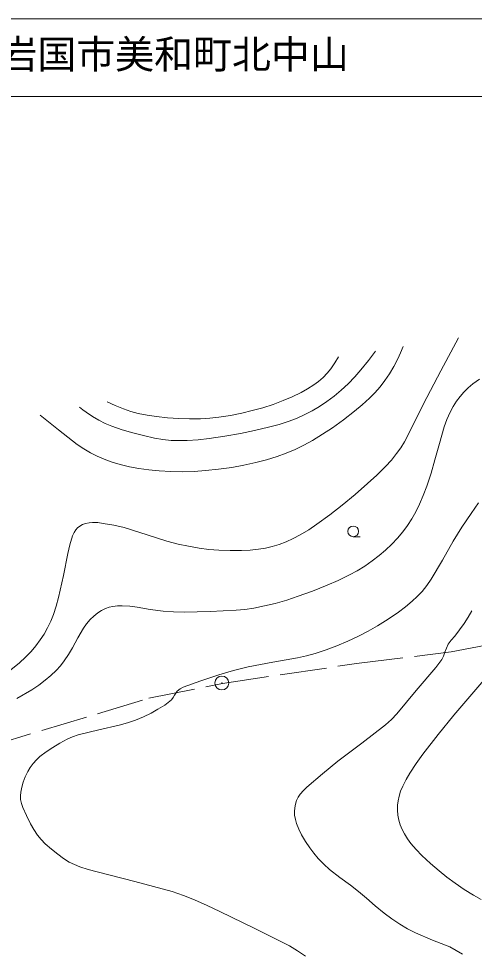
# Model space of a CAD drawing. Units: millimetres, scale not verified. Extents: x 60658 to 700658, y 3130 to 363130.
# Drawn here: x 428293 to 486802, y 242759 to 363130 of the extents above; entities that cross this region are included whole.
import ezdxf
from ezdxf.enums import TextEntityAlignment as Align

# ---------------------------------------------------------------- set-up
doc = ezdxf.new("R2010")
doc.units = ezdxf.units.MM
doc.header["$LTSCALE"] = 1000
doc.linetypes.add('DASHED', pattern=[7.5, 6, -1.5])
doc.layers.add('S-SUV', color=7, linetype='Continuous', lineweight=13)
doc.styles.add('ＭＳ ゴシック', font='')
doc.styles.get('ＭＳ ゴシック').set_extended_font_data('MS Gothic')

msp = doc.modelspace()

# ---------------------------------------------------------------- linework, layer by layer
at = {"layer": 'S-SUV'}
for p, q in [((700658, 363130), (60658, 363130)), ((60658, 353130), (700658, 353130)), ((484782, 322096), (482505, 317874)), ((474112, 320423), (473204, 319191)), ((476967, 319404), (477336, 320188)), ((477336, 320188), (477684, 320983)), ((468893, 318883), (469381, 319681)), ((473204, 319191), (472250, 317997)), ((476459, 318431), (476967, 319404)), ((467903, 317556), (468370, 318131)), ((468370, 318131), (468893, 318883)), ((472250, 317997), (471441, 317084)), ((475902, 317493), (476459, 318431)), ((482505, 317874), (480283, 313628)), ((466815, 316519), (467398, 317029)), ((467398, 317029), (467903, 317556)), ((471441, 317084), (470588, 316212)), ((474706, 315828), (475325, 316638)), ((475325, 316638), (475902, 317493)), ((486634, 316195), (487485, 316811)), ((464557, 315085), (465391, 315545)), ((465391, 315545), (466198, 316059)), ((466198, 316059), (466815, 316519)), ((469713, 315403), (468790, 314630)), ((470588, 316212), (469713, 315403)), ((474040, 315060), (474706, 315828)), ((485464, 315138), (486024, 315685)), ((486024, 315685), (486634, 316195)), ((462264, 314044), (463419, 314535)), ((463419, 314535), (464557, 315085)), ((468790, 314630), (467876, 313941)), ((472402, 313485), (473337, 314341)), ((473337, 314341), (474040, 315060)), ((484537, 313990), (484979, 314585)), ((484979, 314585), (485464, 315138)), ((436522, 312860), (436092, 313189)), ((439671, 313894), (440692, 313409)), ((440692, 313409), (441734, 312981)), ((441734, 312981), (442670, 312669)), ((458294, 312756), (459634, 313129)), ((459634, 313129), (460953, 313556)), ((460953, 313556), (462264, 314044)), ((466927, 313302), (465997, 312747)), ((467876, 313941), (466927, 313302)), ((471423, 312672), (472402, 313485)), ((480283, 313628), (479090, 311173)), ((483706, 312549), (484093, 313282)), ((484093, 313282), (484537, 313990)), ((431032, 312191), (433401, 310276)), ((436950, 312548), (436522, 312860)), ((437751, 312009), (436950, 312548)), ((438581, 311524), (437751, 312009)), ((442670, 312669), (443635, 312411)), ((443635, 312411), (444803, 312170)), ((444803, 312170), (445985, 311988)), ((445985, 311988), (447411, 311831)), ((447411, 311831), (448849, 311732)), ((451625, 311721), (452822, 311795)), ((452822, 311795), (454014, 311930)), ((454014, 311930), (455475, 312155)), ((455475, 312155), (456937, 312441)), ((456937, 312441), (458294, 312756)), ((464054, 311805), (463046, 311422)), ((465040, 312245), (464054, 311805)), ((465997, 312747), (465040, 312245)), ((470019, 311592), (471423, 312672)), ((483293, 311617), (483706, 312549)), ((439409, 311118), (438581, 311524)), ((440266, 310765), (439409, 311118)), ((441595, 310310), (440266, 310765)), ((448849, 311732), (450237, 311696)), ((450237, 311696), (451625, 311721)), ((460371, 310619), (458577, 310193)), ((461723, 310993), (460371, 310619)), ((463046, 311422), (461723, 310993)), ((467318, 309719), (468579, 310560)), ((468579, 310560), (470019, 311592)), ((479090, 311173), (477843, 308743)), ((482316, 308556), (482944, 310680)), ((482944, 310680), (483293, 311617)), ((433401, 310276), (435817, 308401)), ((442938, 309913), (441595, 310310)), ((444320, 309547), (442938, 309913)), ((445711, 309241), (444320, 309547)), ((454784, 309473), (452760, 309175)), ((456778, 309827), (454784, 309473)), ((458577, 310193), (456778, 309827)), ((466037, 308937), (467318, 309719)), ((435817, 308401), (436652, 307835)), ((446784, 309061), (445711, 309241)), ((447863, 308942), (446784, 309061)), ((448909, 308900), (447863, 308942)), ((449946, 308919), (448909, 308900)), ((451354, 309017), (449946, 308919)), ((452760, 309175), (451354, 309017)), ((463790, 307768), (464927, 308326)), ((464927, 308326), (466037, 308937)), ((477843, 308743), (477364, 307973)), ((481747, 306421), (482316, 308556)), ((436652, 307835), (437527, 307316)), ((437527, 307316), (438372, 306890)), ((461472, 306871), (462638, 307290)), ((462638, 307290), (463790, 307768)), ((476835, 307235), (476151, 306400)), ((477364, 307973), (476835, 307235)), ((438372, 306890), (439254, 306513)), ((439254, 306513), (440274, 306148)), ((440274, 306148), (441325, 305836)), ((441325, 305836), (442507, 305549)), ((455643, 305464), (457192, 305747)), ((457192, 305747), (458740, 306090)), ((458740, 306090), (460115, 306452)), ((460115, 306452), (461472, 306871)), ((476151, 306400), (475412, 305594)), ((481248, 304718), (481747, 306421)), ((442507, 305549), (443698, 305322)), ((443698, 305322), (445016, 305133)), ((445016, 305133), (446350, 305003)), ((446350, 305003), (447819, 304924)), ((447819, 304924), (449302, 304904)), ((449302, 304904), (450804, 304949)), ((450804, 304949), (452301, 305054)), ((452301, 305054), (453970, 305228)), ((453970, 305228), (455643, 305464)), ((475412, 305594), (474271, 304462)), ((480691, 303031), (481248, 304718)), ((473093, 303378), (471488, 301983)), ((474271, 304462), (473093, 303378)), ((480258, 301870), (480691, 303031)), ((471488, 301983), (469835, 300627)), ((479771, 300731), (480258, 301870)), ((487328, 300928), (486418, 299539)), ((469835, 300627), (468232, 299371)), ((478771, 298841), (479298, 299773)), ((479298, 299773), (479771, 300731)), ((468232, 299371), (466590, 298161)), ((478213, 297986), (478771, 298841)), ((486418, 299539), (485222, 297789)), ((435619, 297436), (435394, 297077)), ((435856, 297697), (435619, 297436)), ((436138, 297918), (435856, 297697)), ((436501, 298118), (436138, 297918)), ((436886, 298262), (436501, 298118)), ((437325, 298359), (436886, 298262)), ((437764, 298395), (437325, 298359)), ((438450, 298361), (437764, 298395)), ((439126, 298267), (438450, 298361)), ((440496, 298023), (439126, 298267)), ((441834, 297723), (440496, 298023)), ((443859, 297115), (441834, 297723)), ((465538, 297455), (464452, 296798)), ((466590, 298161), (465538, 297455)), ((477612, 297172), (478213, 297986)), ((485222, 297789), (484072, 296000)), ((435218, 296682), (434873, 295532)), ((435394, 297077), (435218, 296682)), ((445867, 296449), (443859, 297115)), ((447305, 296000), (445867, 296449)), ((463557, 296328), (462634, 295910)), ((464452, 296798), (463557, 296328)), ((471257, 296552), (472153, 296552)), ((476205, 295577), (476931, 296355)), ((476931, 296355), (477612, 297172)), ((434873, 295532), (434591, 294385)), ((448752, 295612), (447305, 296000)), ((450099, 295319), (448752, 295612)), ((451449, 295087), (450099, 295319)), ((452726, 294923), (451449, 295087)), ((453998, 294820), (452726, 294923)), ((459103, 294937), (458010, 294823)), ((459970, 295082), (459103, 294937)), ((460825, 295287), (459970, 295082)), ((461744, 295571), (460825, 295287)), ((462634, 295910), (461744, 295571)), ((475422, 294827), (476205, 295577)), ((484072, 296000), (482708, 293528)), ((434591, 294385), (434035, 291566)), ((455446, 294765), (453998, 294820)), ((456900, 294769), (455446, 294765)), ((458010, 294823), (456900, 294769)), ((473703, 293434), (474607, 294129)), ((474607, 294129), (475422, 294827)), ((471775, 292184), (472765, 292788)), ((472765, 292788), (473703, 293434)), ((482708, 293528), (481288, 291083)), ((434035, 291566), (433417, 288746)), ((469334, 290945), (470764, 291637)), ((470764, 291637), (471775, 292184)), ((466038, 289572), (467888, 290311)), ((467888, 290311), (469334, 290945)), ((480717, 290285), (480099, 289524)), ((481288, 291083), (480717, 290285)), ((462717, 288414), (464179, 288894)), ((464179, 288894), (466038, 289572)), ((480099, 289524), (479488, 288866)), ((433417, 288746), (433116, 287645)), ((459871, 287659), (461234, 287991)), ((461234, 287991), (462717, 288414)), ((478836, 288251), (477967, 287532)), ((479488, 288866), (478836, 288251)), ((432757, 286563), (432409, 285689)), ((433116, 287645), (432757, 286563)), ((437959, 286360), (438470, 286770)), ((438470, 286770), (438934, 287071)), ((438934, 287071), (439434, 287324)), ((439434, 287324), (439892, 287490)), ((439892, 287490), (440378, 287603)), ((440378, 287603), (440985, 287671)), ((440985, 287671), (441598, 287679)), ((441598, 287679), (442551, 287609)), ((442551, 287609), (443491, 287480)), ((443491, 287480), (445160, 287199)), ((445160, 287199), (446844, 286977)), ((446844, 286977), (448178, 286888)), ((448178, 286888), (449524, 286859)), ((449524, 286859), (452864, 286949)), ((452864, 286949), (456200, 287100)), ((456200, 287100), (457352, 287213)), ((457352, 287213), (458498, 287386)), ((458498, 287386), (459871, 287659)), ((477050, 286853), (475731, 285957)), ((477967, 287532), (477050, 286853)), ((486017, 286196), (486509, 287030)), ((432409, 285689), (432001, 284830)), ((436599, 284791), (437016, 285363)), ((437016, 285363), (437488, 285907)), ((437488, 285907), (437959, 286360)), ((475731, 285957), (474374, 285109)), ((484926, 284574), (485502, 285389)), ((485502, 285389), (486017, 286196)), ((432001, 284830), (431560, 284044)), ((435862, 283556), (436599, 284791)), ((473178, 284423), (471954, 283790)), ((474374, 285109), (473178, 284423)), ((484298, 283790), (484926, 284574)), ((431063, 283280), (430502, 282536)), ((431560, 284044), (431063, 283280)), ((435177, 282292), (435862, 283556)), ((470571, 283144), (469154, 282549)), ((471954, 283790), (470571, 283144)), ((483466, 282730), (483852, 283271)), ((483852, 283271), (484298, 283790)), ((429889, 281822), (429150, 281062)), ((430502, 282536), (429889, 281822)), ((434681, 281434), (435177, 282292)), ((467769, 282026), (466365, 281561)), ((469154, 282549), (467769, 282026)), ((482862, 281223), (483043, 281711)), ((483043, 281711), (483226, 282231)), ((483226, 282231), (483466, 282730)), ((429150, 281062), (428369, 280344)), ((433641, 279970), (434140, 280618)), ((434140, 280618), (434681, 281434)), ((464092, 280991), (460930, 280451)), ((465241, 281248), (464092, 280991)), ((466365, 281561), (465241, 281248)), ((482268, 280240), (482632, 280774)), ((482632, 280774), (482862, 281223)), ((428369, 280344), (427047, 279275)), ((432418, 278708), (433095, 279360)), ((433095, 279360), (433641, 279970)), ((455877, 279346), (454000, 278785)), ((457771, 279850), (455877, 279346)), ((460930, 280451), (457771, 279850)), ((479322, 276781), (481850, 279738)), ((481850, 279738), (482268, 280240)), ((430855, 277465), (431701, 278101)), ((431701, 278101), (432418, 278708)), ((454000, 278785), (451699, 278027)), ((486478, 276334), (488822, 279018)), ((428041, 275770), (429974, 276879)), ((429974, 276879), (430855, 277465)), ((449019, 276982), (448662, 276704)), ((449410, 277209), (449019, 276982)), ((451699, 278027), (449410, 277209)), ((448126, 275878), (447906, 275598)), ((448296, 276191), (448126, 275878)), ((448455, 276465), (448296, 276191)), ((448662, 276704), (448455, 276465)), ((476848, 273794), (479322, 276781)), ((484183, 273615), (486478, 276334)), ((447038, 274921), (446177, 274371)), ((447498, 275241), (447038, 274921)), ((447906, 275598), (447498, 275241)), ((444299, 273390), (443288, 272963)), ((445281, 273869), (444299, 273390)), ((446177, 274371), (445281, 273869)), ((476151, 273054), (476848, 273794)), ((482173, 271132), (484183, 273615)), ((441213, 272323), (438574, 271740)), ((442259, 272614), (441213, 272323)), ((443288, 272963), (442259, 272614)), ((472371, 270011), (475420, 272363)), ((475420, 272363), (476151, 273054)), ((435211, 270835), (434497, 270515)), ((435942, 271096), (435211, 270835)), ((438574, 271740), (435942, 271096)), ((480209, 268610), (482173, 271132)), ((433585, 270024), (432685, 269471)), ((434497, 270515), (433585, 270024)), ((469289, 267710), (472371, 270011)), ((431829, 268901), (431016, 268287)), ((432685, 269471), (431829, 268901)), ((479348, 267414), (480209, 268610)), ((430142, 267420), (429775, 266913)), ((430558, 267874), (430142, 267420)), ((431016, 268287), (430558, 267874)), ((467303, 266085), (469289, 267710)), ((478530, 266176), (479348, 267414)), ((429451, 266362), (429135, 265696)), ((429775, 266913), (429451, 266362)), ((465314, 264378), (467303, 266085)), ((478042, 265351), (478530, 266176)), ((428872, 264999), (428686, 264372)), ((429135, 265696), (428872, 264999)), ((477613, 264509), (478042, 265351)), ((428558, 263729), (428518, 263255)), ((428686, 264372), (428558, 263729)), ((464445, 263450), (464851, 263928)), ((464851, 263928), (465314, 264378)), ((477136, 263204), (477344, 263861)), ((477344, 263861), (477613, 264509)), ((428518, 263255), (428539, 262774)), ((428539, 262774), (428638, 262271)), ((463830, 262186), (463982, 262643)), ((463982, 262643), (464188, 263062)), ((464188, 263062), (464445, 263450)), ((476953, 262040), (477014, 262627)), ((477014, 262627), (477136, 263204)), ((428638, 262271), (428801, 261769)), ((428801, 261769), (429278, 260705)), ((463704, 261240), (463738, 261721)), ((463729, 260772), (463704, 261240)), ((463738, 261721), (463830, 262186)), ((476948, 261407), (476953, 262040)), ((477003, 260784), (476948, 261407)), ((429278, 260705), (429813, 259658)), ((463828, 260222), (463729, 260772)), ((463984, 259693), (463828, 260222)), ((477124, 260142), (477003, 260784)), ((477300, 259524), (477124, 260142)), ((429813, 259658), (430237, 258912)), ((430237, 258912), (430713, 258196)), ((464280, 258959), (463984, 259693)), ((464633, 258247), (464280, 258959)), ((477536, 258918), (477300, 259524)), ((477822, 258346), (477536, 258918)), ((430713, 258196), (431181, 257629)), ((431181, 257629), (431696, 257099)), ((465128, 257377), (464633, 258247)), ((478221, 257713), (477822, 258346)), ((478665, 257122), (478221, 257713)), ((431696, 257099), (432481, 256399)), ((432481, 256399), (433316, 255735)), ((465665, 256552), (465128, 257377)), ((466182, 255863), (465665, 256552)), ((479347, 256336), (478665, 257122)), ((433316, 255735), (434039, 255211)), ((434039, 255211), (434789, 254740)), ((466747, 255211), (466182, 255863)), ((467463, 254470), (466747, 255211)), ((480071, 255595), (479347, 256336)), ((481160, 254573), (480071, 255595)), ((434789, 254740), (435437, 254415)), ((435437, 254415), (436119, 254140)), ((436119, 254140), (437224, 253788)), ((468220, 253774), (467463, 254470)), ((482283, 253601), (481160, 254573)), ((437224, 253788), (438362, 253489)), ((438362, 253489), (443189, 252226)), ((469540, 252737), (468220, 253774)), ((483294, 252789), (482283, 253601)), ((484343, 252023), (483294, 252789)), ((443189, 252226), (448018, 250937)), ((470895, 251750), (469540, 252737)), ((471942, 250936), (470895, 251750)), ((485506, 251232), (484343, 252023)), ((448018, 250937), (449443, 250440)), ((449443, 250440), (450858, 249882)), ((472942, 250082), (471942, 250936)), ((486694, 250496), (485506, 251232)), ((487695, 249948), (486694, 250496)), ((450858, 249882), (452508, 249161)), ((474064, 249105), (472942, 250082)), ((452508, 249161), (454130, 248387)), ((454130, 248387), (458611, 246195)), ((475226, 248172), (474064, 249105)), ((476226, 247439), (475226, 248172)), ((477260, 246757), (476226, 247439)), ((458611, 246195), (463073, 243952)), ((478246, 246164), (477260, 246757)), ((479262, 245623), (478246, 246164)), ((481445, 244697), (479262, 245623)), ((483645, 243831), (481445, 244697)), ((463073, 243952), (464104, 243322)), ((464104, 243322), (465113, 242635)), ((484488, 243382), (483645, 243831)), ((485296, 242883), (484488, 243382))]:
    msp.add_line(p, q, dxfattribs=at)
at = {"layer": 'S-SUV', "linetype": 'DASHED'}
for p, q in [((471664, 280256), (483822, 281746)), ((483822, 281746), (489037, 282762)), ((454460, 277682), (471664, 280256)), ((444991, 275786), (454460, 277682)), ((416882, 267319), (444991, 275786))]:
    msp.add_line(p, q, dxfattribs=at)
at = {"layer": 'S-SUV'}
for centre, radius in [((471257, 297241), 688), ((454381, 277750), 896), ((454381, 277750), 27)]:
    msp.add_circle(centre, radius, dxfattribs=at)

# ---------------------------------------------------------------- texts
at = {"layer": 'S-SUV', "style": 'ＭＳ ゴシック'}
msp.add_text('岩国市美和町北中山', height=3666, dxfattribs=at).set_placement((425681, 355630), align=Align.BOTTOM_LEFT)

doc.saveas('drawing.dxf')
